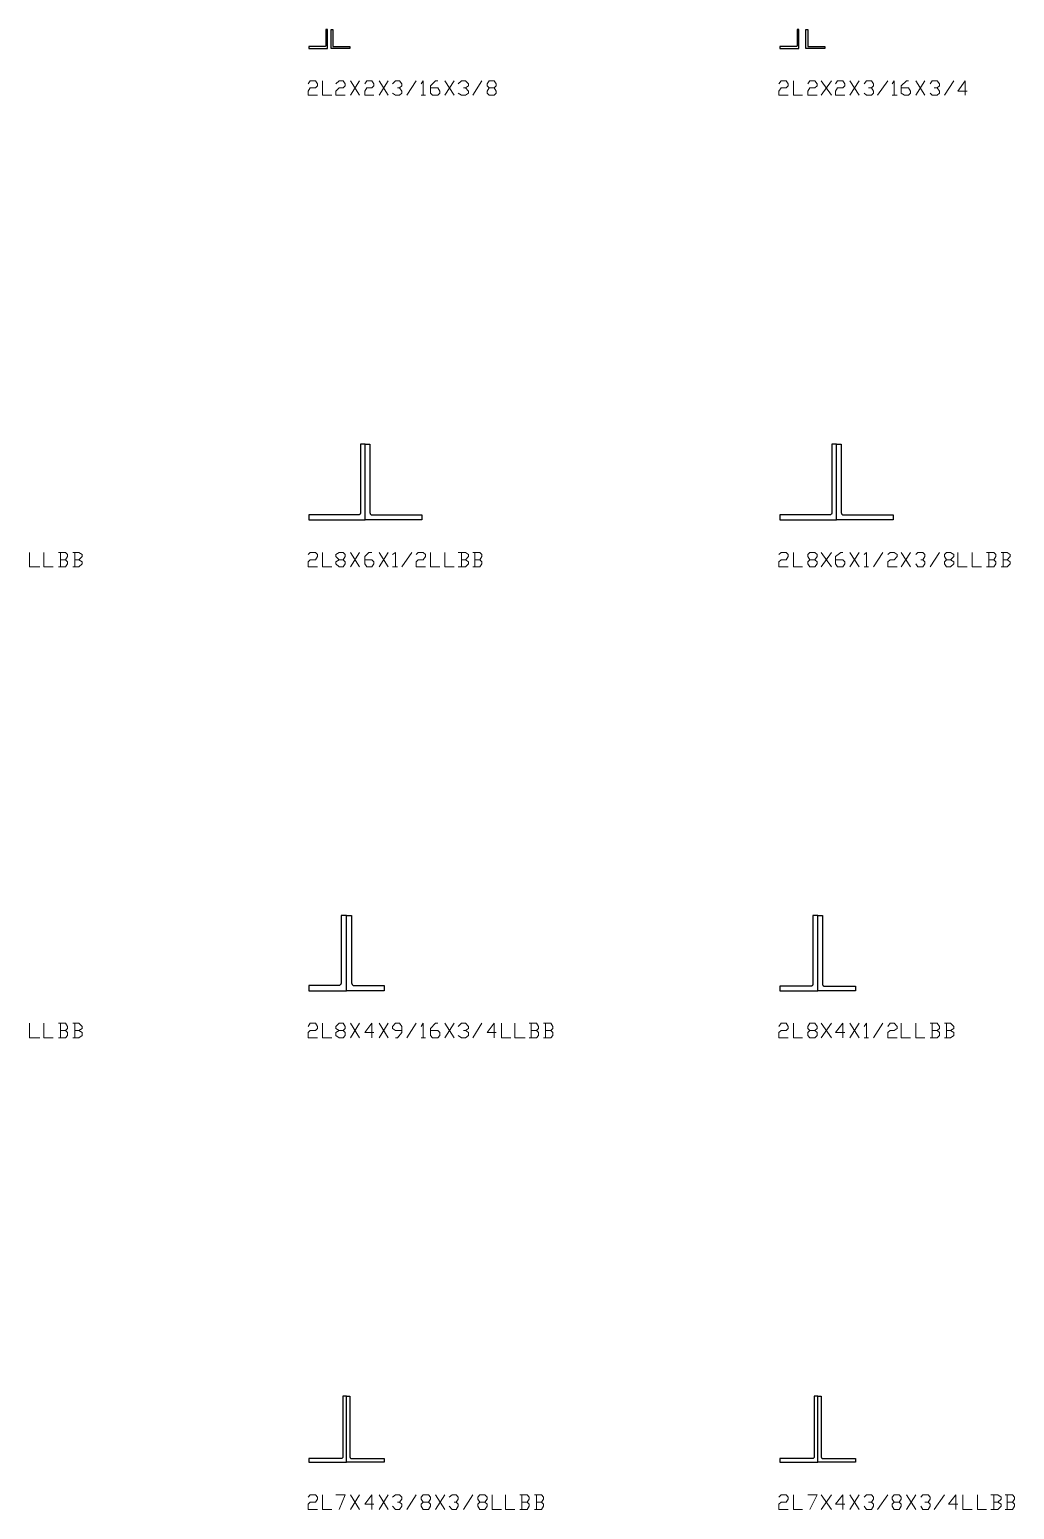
# Model space of a CAD drawing. Header units: inches. Extents: x 0 to 985, y -1555 to 12.
# Drawn here: x 870.4 to 974.9, y -555 to -398 of the extents above; entities that cross this region are included whole.
import ezdxf

# ---------------------------------------------------------------- set-up
doc = ezdxf.new("R2010")
doc.units = ezdxf.units.IN
doc.header["$MEASUREMENT"] = 0
doc.layers.add('AISC_STEEL', color=7, linetype='Continuous')

msp = doc.modelspace()

# ---------------------------------------------------------------- linework, layer by layer
at = {"color": 3, "lineweight": 0}
for points in [[(899.95, -403.76), (900.17, -403.43), (900.71, -403.43), (900.93, -403.76), (900.93, -403.98), (900.71, -404.19), (900.17, -404.19), (899.95, -404.52), (899.95, -404.96), (900.93, -404.96)], [(901.47, -403.43), (901.47, -404.96), (902.46, -404.96)], [(902.89, -403.76), (903.22, -403.43), (903.66, -403.43), (903.87, -403.76), (903.87, -403.98), (903.66, -404.19), (903.22, -404.19), (902.89, -404.52), (902.89, -404.96), (903.87, -404.96)], [(904.42, -404.96), (905.4, -403.43)], [(904.42, -403.43), (905.4, -404.96)], [(905.95, -403.76), (906.16, -403.43), (906.71, -403.43), (906.93, -403.76), (906.93, -403.98), (906.71, -404.19), (906.16, -404.19), (905.95, -404.52), (905.95, -404.96), (906.93, -404.96)], [(907.47, -404.96), (908.45, -403.43)], [(907.47, -403.43), (908.45, -404.96)], [(908.89, -403.76), (909.22, -403.43), (909.65, -403.43), (909.87, -403.76), (909.87, -403.98), (909.65, -404.19), (909.44, -404.19)], [(910.42, -404.96), (911.4, -403.43)], [(911.94, -403.76), (912.16, -403.43), (912.16, -404.96)], [(912.92, -404.19), (913.69, -404.19), (913.91, -404.52), (913.91, -404.74), (913.69, -404.96), (913.14, -404.96), (912.92, -404.74), (912.92, -403.98), (913.47, -403.43), (913.69, -403.43)], [(914.45, -404.96), (915.43, -403.43)], [(914.45, -403.43), (915.43, -404.96)], [(915.87, -403.76), (916.2, -403.43), (916.63, -403.43), (916.96, -403.76), (916.96, -403.98), (916.63, -404.19), (916.41, -404.19)], [(917.4, -404.96), (918.38, -403.43)], [(919.69, -404.19), (919.9, -404.52), (919.9, -404.74), (919.69, -404.96), (919.14, -404.96), (918.92, -404.74), (918.92, -404.52), (919.14, -404.19), (919.69, -404.19), (919.9, -403.98), (919.9, -403.76), (919.69, -403.43), (919.14, -403.43), (918.92, -403.76), (918.92, -403.98), (919.14, -404.19)], [(949.89, -403.76), (950.11, -403.43), (950.66, -403.43), (950.87, -403.76), (950.87, -403.98), (950.66, -404.19), (950.11, -404.19), (949.89, -404.52), (949.89, -404.96), (950.87, -404.96)], [(951.42, -403.43), (951.42, -404.96), (952.4, -404.96)], [(952.95, -403.76), (953.16, -403.43), (953.71, -403.43), (953.93, -403.76), (953.93, -403.98), (953.71, -404.19), (953.16, -404.19), (952.95, -404.52), (952.95, -404.96), (953.93, -404.96)], [(954.36, -404.96), (955.45, -403.43)], [(954.36, -403.43), (955.45, -404.96)], [(955.89, -403.76), (956.11, -403.43), (956.65, -403.43), (956.87, -403.76), (956.87, -403.98), (956.65, -404.19), (956.11, -404.19), (955.89, -404.52), (955.89, -404.96), (956.87, -404.96)], [(957.42, -404.96), (958.4, -403.43)], [(957.42, -403.43), (958.4, -404.96)], [(958.94, -403.76), (959.16, -403.43), (959.71, -403.43), (959.93, -403.76), (959.93, -403.98), (959.71, -404.19), (959.38, -404.19)], [(960.36, -404.96), (961.45, -403.43)], [(961.89, -403.76), (962.11, -403.43), (962.11, -404.96)], [(962.87, -404.19), (963.63, -404.19), (963.85, -404.52), (963.85, -404.74), (963.63, -404.96), (963.2, -404.96), (962.87, -404.74), (962.87, -403.98), (963.42, -403.43), (963.63, -403.43)], [(964.4, -404.96), (965.38, -403.43)], [(964.4, -403.43), (965.38, -404.96)], [(965.92, -403.76), (966.14, -403.43), (966.69, -403.43), (966.91, -403.76), (966.91, -403.98), (966.69, -404.19), (966.36, -404.19)], [(967.45, -404.96), (968.43, -403.43)], [(969.85, -404.52), (968.87, -404.52), (969.63, -403.43), (969.63, -404.96)], [(909.65, -404.19), (909.87, -404.52), (909.87, -404.74), (909.65, -404.96), (909.22, -404.96), (908.89, -404.74)], [(911.94, -404.96), (912.38, -404.96)], [(916.63, -404.19), (916.96, -404.52), (916.96, -404.74), (916.63, -404.96), (916.2, -404.96), (915.87, -404.74)], [(959.71, -404.19), (959.93, -404.52), (959.93, -404.74), (959.71, -404.96), (959.16, -404.96), (958.94, -404.74)], [(961.89, -404.96), (962.43, -404.96)], [(966.69, -404.19), (966.91, -404.52), (966.91, -404.74), (966.69, -404.96), (966.14, -404.96), (965.92, -404.74)], [(870.39, -453.48), (870.39, -455.01), (871.49, -455.01)], [(871.92, -453.48), (871.92, -455.01), (872.9, -455.01)], [(874.21, -454.25), (874.43, -453.92), (874.43, -453.7), (874.21, -453.48), (873.45, -453.48)], [(873.67, -453.48), (873.67, -455.01)], [(875.63, -454.25), (875.96, -453.92), (875.96, -453.7), (875.63, -453.48), (874.98, -453.48)], [(875.19, -453.48), (875.19, -455.01)], [(899.95, -453.7), (900.17, -453.48), (900.71, -453.48), (900.93, -453.7), (900.93, -453.92), (900.71, -454.25), (900.17, -454.25), (899.95, -454.47), (899.95, -455.01), (900.93, -455.01)], [(901.47, -453.48), (901.47, -455.01), (902.46, -455.01)], [(903.66, -454.25), (903.87, -454.47), (903.87, -454.68), (903.66, -455.01), (903.22, -455.01), (902.89, -454.68), (902.89, -454.47), (903.22, -454.25), (903.66, -454.25), (903.87, -453.92), (903.87, -453.7), (903.66, -453.48), (903.22, -453.48), (902.89, -453.7), (902.89, -453.92), (903.22, -454.25)], [(904.42, -455.01), (905.4, -453.48)], [(904.42, -453.48), (905.4, -455.01)], [(905.95, -454.25), (906.71, -454.25), (906.93, -454.47), (906.93, -454.68), (906.71, -455.01), (906.16, -455.01), (905.95, -454.68), (905.95, -453.92), (906.38, -453.48), (906.71, -453.48)], [(907.47, -455.01), (908.45, -453.48)], [(907.47, -453.48), (908.45, -455.01)], [(908.89, -453.7), (909.22, -453.48), (909.22, -455.01)], [(909.87, -455.01), (910.96, -453.48)], [(911.4, -453.7), (911.62, -453.48), (912.16, -453.48), (912.38, -453.7), (912.38, -453.92), (912.16, -454.25), (911.62, -454.25), (911.4, -454.47), (911.4, -455.01), (912.38, -455.01)], [(912.92, -453.48), (912.92, -455.01), (913.91, -455.01)], [(914.45, -453.48), (914.45, -455.01), (915.43, -455.01)], [(916.63, -454.25), (916.96, -453.92), (916.96, -453.7), (916.63, -453.48), (915.87, -453.48)], [(916.2, -453.48), (916.2, -455.01)], [(918.16, -454.25), (918.38, -453.92), (918.38, -453.7), (918.16, -453.48), (917.4, -453.48)], [(917.61, -453.48), (917.61, -455.01)], [(949.89, -453.7), (950.11, -453.48), (950.66, -453.48), (950.87, -453.7), (950.87, -453.92), (950.66, -454.25), (950.11, -454.25), (949.89, -454.47), (949.89, -455.01), (950.87, -455.01)], [(951.42, -453.48), (951.42, -455.01), (952.4, -455.01)], [(953.71, -454.25), (953.93, -454.47), (953.93, -454.68), (953.71, -455.01), (953.16, -455.01), (952.95, -454.68), (952.95, -454.47), (953.16, -454.25), (953.71, -454.25), (953.93, -453.92), (953.93, -453.7), (953.71, -453.48), (953.16, -453.48), (952.95, -453.7), (952.95, -453.92), (953.16, -454.25)], [(954.36, -455.01), (955.45, -453.48)], [(954.36, -453.48), (955.45, -455.01)], [(955.89, -454.25), (956.65, -454.25), (956.87, -454.47), (956.87, -454.68), (956.65, -455.01), (956.11, -455.01), (955.89, -454.68), (955.89, -453.92), (956.44, -453.48), (956.65, -453.48)], [(957.42, -455.01), (958.4, -453.48)], [(957.42, -453.48), (958.4, -455.01)], [(958.94, -453.7), (959.16, -453.48), (959.16, -455.01)], [(959.93, -455.01), (960.91, -453.48)], [(961.45, -453.7), (961.67, -453.48), (962.11, -453.48), (962.43, -453.7), (962.43, -453.92), (962.11, -454.25), (961.67, -454.25), (961.45, -454.47), (961.45, -455.01), (962.43, -455.01)], [(962.87, -455.01), (963.85, -453.48)], [(962.87, -453.48), (963.85, -455.01)], [(964.4, -453.7), (964.62, -453.48), (965.16, -453.48), (965.38, -453.7), (965.38, -453.92), (965.16, -454.25), (964.94, -454.25)], [(965.92, -455.01), (966.91, -453.48)], [(968.1, -454.25), (968.43, -454.47), (968.43, -454.68), (968.1, -455.01), (967.67, -455.01), (967.45, -454.68), (967.45, -454.47), (967.67, -454.25), (968.1, -454.25), (968.43, -453.92), (968.43, -453.7), (968.1, -453.48), (967.67, -453.48), (967.45, -453.7), (967.45, -453.92), (967.67, -454.25)], [(968.87, -453.48), (968.87, -455.01), (969.85, -455.01)], [(970.4, -453.48), (970.4, -455.01), (971.38, -455.01)], [(972.69, -454.25), (972.9, -453.92), (972.9, -453.7), (972.69, -453.48), (971.92, -453.48)], [(972.14, -453.48), (972.14, -455.01)], [(974.1, -454.25), (974.43, -453.92), (974.43, -453.7), (974.1, -453.48), (973.45, -453.48)], [(973.67, -453.48), (973.67, -455.01)], [(873.45, -455.01), (874.21, -455.01), (874.43, -454.68), (874.43, -454.47), (874.21, -454.25), (873.67, -454.25)], [(874.98, -455.01), (875.63, -455.01), (875.96, -454.68), (875.96, -454.47), (875.63, -454.25), (875.19, -454.25)], [(908.89, -455.01), (909.44, -455.01)], [(915.87, -455.01), (916.63, -455.01), (916.96, -454.68), (916.96, -454.47), (916.63, -454.25), (916.2, -454.25)], [(917.4, -455.01), (918.16, -455.01), (918.38, -454.68), (918.38, -454.47), (918.16, -454.25), (917.61, -454.25)], [(958.94, -455.01), (959.38, -455.01)], [(965.16, -454.25), (965.38, -454.47), (965.38, -454.68), (965.16, -455.01), (964.62, -455.01), (964.4, -454.68)], [(971.92, -455.01), (972.69, -455.01), (972.9, -454.68), (972.9, -454.47), (972.69, -454.25), (972.14, -454.25)], [(973.45, -455.01), (974.1, -455.01), (974.43, -454.68), (974.43, -454.47), (974.1, -454.25), (973.67, -454.25)], [(870.39, -503.43), (870.39, -504.96), (871.49, -504.96)], [(871.92, -503.43), (871.92, -504.96), (872.9, -504.96)], [(874.21, -504.19), (874.43, -503.98), (874.43, -503.76), (874.21, -503.43), (873.45, -503.43)], [(873.67, -503.43), (873.67, -504.96)], [(875.63, -504.19), (875.96, -503.98), (875.96, -503.76), (875.63, -503.43), (874.98, -503.43)], [(875.19, -503.43), (875.19, -504.96)], [(899.95, -503.76), (900.17, -503.43), (900.71, -503.43), (900.93, -503.76), (900.93, -503.98), (900.71, -504.19), (900.17, -504.19), (899.95, -504.41), (899.95, -504.96), (900.93, -504.96)], [(901.47, -503.43), (901.47, -504.96), (902.46, -504.96)], [(903.66, -504.19), (903.87, -504.41), (903.87, -504.74), (903.66, -504.96), (903.22, -504.96), (902.89, -504.74), (902.89, -504.41), (903.22, -504.19), (903.66, -504.19), (903.87, -503.98), (903.87, -503.76), (903.66, -503.43), (903.22, -503.43), (902.89, -503.76), (902.89, -503.98), (903.22, -504.19)], [(904.42, -504.96), (905.4, -503.43)], [(904.42, -503.43), (905.4, -504.96)], [(906.93, -504.41), (905.95, -504.41), (906.71, -503.43), (906.71, -504.96)], [(907.47, -504.96), (908.45, -503.43)], [(907.47, -503.43), (908.45, -504.96)], [(909.22, -504.96), (909.44, -504.96), (909.87, -504.41), (909.87, -503.76), (909.65, -503.43), (909.22, -503.43), (908.89, -503.76), (908.89, -503.98), (909.22, -504.19), (909.87, -504.19)], [(910.42, -504.96), (911.4, -503.43)], [(911.94, -503.76), (912.16, -503.43), (912.16, -504.96)], [(912.92, -504.19), (913.69, -504.19), (913.91, -504.41), (913.91, -504.74), (913.69, -504.96), (913.14, -504.96), (912.92, -504.74), (912.92, -503.98), (913.47, -503.43), (913.69, -503.43)], [(914.45, -504.96), (915.43, -503.43)], [(914.45, -503.43), (915.43, -504.96)], [(915.87, -503.76), (916.2, -503.43), (916.63, -503.43), (916.96, -503.76), (916.96, -503.98), (916.63, -504.19), (916.41, -504.19)], [(917.4, -504.96), (918.38, -503.43)], [(919.9, -504.41), (918.92, -504.41), (919.69, -503.43), (919.69, -504.96)], [(920.45, -503.43), (920.45, -504.96), (921.43, -504.96)], [(921.87, -503.43), (921.87, -504.96), (922.96, -504.96)], [(924.16, -504.19), (924.38, -503.98), (924.38, -503.76), (924.16, -503.43), (923.39, -503.43)], [(923.61, -503.43), (923.61, -504.96)], [(925.68, -504.19), (925.9, -503.98), (925.9, -503.76), (925.68, -503.43), (924.92, -503.43)], [(925.14, -503.43), (925.14, -504.96)], [(949.89, -503.76), (950.11, -503.43), (950.66, -503.43), (950.87, -503.76), (950.87, -503.98), (950.66, -504.19), (950.11, -504.19), (949.89, -504.41), (949.89, -504.96), (950.87, -504.96)], [(951.42, -503.43), (951.42, -504.96), (952.4, -504.96)], [(953.71, -504.19), (953.93, -504.41), (953.93, -504.74), (953.71, -504.96), (953.16, -504.96), (952.95, -504.74), (952.95, -504.41), (953.16, -504.19), (953.71, -504.19), (953.93, -503.98), (953.93, -503.76), (953.71, -503.43), (953.16, -503.43), (952.95, -503.76), (952.95, -503.98), (953.16, -504.19)], [(954.36, -504.96), (955.45, -503.43)], [(954.36, -503.43), (955.45, -504.96)], [(956.87, -504.41), (955.89, -504.41), (956.65, -503.43), (956.65, -504.96)], [(957.42, -504.96), (958.4, -503.43)], [(957.42, -503.43), (958.4, -504.96)], [(958.94, -503.76), (959.16, -503.43), (959.16, -504.96)], [(959.93, -504.96), (960.91, -503.43)], [(961.45, -503.76), (961.67, -503.43), (962.11, -503.43), (962.43, -503.76), (962.43, -503.98), (962.11, -504.19), (961.67, -504.19), (961.45, -504.41), (961.45, -504.96), (962.43, -504.96)], [(962.87, -503.43), (962.87, -504.96), (963.85, -504.96)], [(964.4, -503.43), (964.4, -504.96), (965.38, -504.96)], [(966.69, -504.19), (966.91, -503.98), (966.91, -503.76), (966.69, -503.43), (965.92, -503.43)], [(966.14, -503.43), (966.14, -504.96)], [(968.1, -504.19), (968.43, -503.98), (968.43, -503.76), (968.1, -503.43), (967.45, -503.43)], [(967.67, -503.43), (967.67, -504.96)], [(873.45, -504.96), (874.21, -504.96), (874.43, -504.74), (874.43, -504.41), (874.21, -504.19), (873.67, -504.19)], [(874.98, -504.96), (875.63, -504.96), (875.96, -504.74), (875.96, -504.41), (875.63, -504.19), (875.19, -504.19)], [(911.94, -504.96), (912.38, -504.96)], [(916.63, -504.19), (916.96, -504.41), (916.96, -504.74), (916.63, -504.96), (916.2, -504.96), (915.87, -504.74)], [(923.39, -504.96), (924.16, -504.96), (924.38, -504.74), (924.38, -504.41), (924.16, -504.19), (923.61, -504.19)], [(924.92, -504.96), (925.68, -504.96), (925.9, -504.74), (925.9, -504.41), (925.68, -504.19), (925.14, -504.19)], [(958.94, -504.96), (959.38, -504.96)], [(965.92, -504.96), (966.69, -504.96), (966.91, -504.74), (966.91, -504.41), (966.69, -504.19), (966.14, -504.19)], [(967.45, -504.96), (968.1, -504.96), (968.43, -504.74), (968.43, -504.41), (968.1, -504.19), (967.67, -504.19)], [(899.95, -553.7), (900.17, -553.48), (900.71, -553.48), (900.93, -553.7), (900.93, -553.92), (900.71, -554.25), (900.17, -554.25), (899.95, -554.47), (899.95, -555.01), (900.93, -555.01)], [(901.47, -553.48), (901.47, -555.01), (902.46, -555.01)], [(902.89, -553.48), (903.87, -553.48), (903.22, -555.01)], [(904.42, -555.01), (905.4, -553.48)], [(904.42, -553.48), (905.4, -555.01)], [(906.93, -554.47), (905.95, -554.47), (906.71, -553.48), (906.71, -555.01)], [(907.47, -555.01), (908.45, -553.48)], [(907.47, -553.48), (908.45, -555.01)], [(908.89, -553.7), (909.22, -553.48), (909.65, -553.48), (909.87, -553.7), (909.87, -553.92), (909.65, -554.25), (909.44, -554.25)], [(909.65, -554.25), (909.87, -554.47), (909.87, -554.68), (909.65, -555.01), (909.22, -555.01), (908.89, -554.68)], [(910.42, -555.01), (911.4, -553.48)], [(912.71, -554.25), (912.92, -554.47), (912.92, -554.68), (912.71, -555.01), (912.16, -555.01), (911.94, -554.68), (911.94, -554.47), (912.16, -554.25), (912.71, -554.25), (912.92, -553.92), (912.92, -553.7), (912.71, -553.48), (912.16, -553.48), (911.94, -553.7), (911.94, -553.92), (912.16, -554.25)], [(913.47, -555.01), (914.45, -553.48)], [(913.47, -553.48), (914.45, -555.01)], [(914.89, -553.7), (915.22, -553.48), (915.65, -553.48), (915.87, -553.7), (915.87, -553.92), (915.65, -554.25), (915.43, -554.25)], [(915.65, -554.25), (915.87, -554.47), (915.87, -554.68), (915.65, -555.01), (915.22, -555.01), (914.89, -554.68)], [(916.41, -555.01), (917.4, -553.48)], [(918.7, -554.25), (918.92, -554.47), (918.92, -554.68), (918.7, -555.01), (918.16, -555.01), (917.94, -554.68), (917.94, -554.47), (918.16, -554.25), (918.7, -554.25), (918.92, -553.92), (918.92, -553.7), (918.7, -553.48), (918.16, -553.48), (917.94, -553.7), (917.94, -553.92), (918.16, -554.25)], [(919.47, -553.48), (919.47, -555.01), (920.45, -555.01)], [(920.89, -553.48), (920.89, -555.01), (921.87, -555.01)], [(923.18, -554.25), (923.39, -553.92), (923.39, -553.7), (923.18, -553.48), (922.41, -553.48)], [(922.41, -555.01), (923.18, -555.01), (923.39, -554.68), (923.39, -554.47), (923.18, -554.25), (922.63, -554.25)], [(922.63, -553.48), (922.63, -555.01)], [(924.7, -554.25), (924.92, -553.92), (924.92, -553.7), (924.7, -553.48), (923.94, -553.48)], [(923.94, -555.01), (924.7, -555.01), (924.92, -554.68), (924.92, -554.47), (924.7, -554.25), (924.16, -554.25)], [(924.16, -553.48), (924.16, -555.01)], [(949.89, -553.7), (950.11, -553.48), (950.66, -553.48), (950.87, -553.7), (950.87, -553.92), (950.66, -554.25), (950.11, -554.25), (949.89, -554.47), (949.89, -555.01), (950.87, -555.01)], [(951.42, -553.48), (951.42, -555.01), (952.4, -555.01)], [(952.95, -553.48), (953.93, -553.48), (953.16, -555.01)], [(954.36, -555.01), (955.45, -553.48)], [(954.36, -553.48), (955.45, -555.01)], [(956.87, -554.47), (955.89, -554.47), (956.65, -553.48), (956.65, -555.01)], [(957.42, -555.01), (958.4, -553.48)], [(957.42, -553.48), (958.4, -555.01)], [(958.94, -553.7), (959.16, -553.48), (959.71, -553.48), (959.93, -553.7), (959.93, -553.92), (959.71, -554.25), (959.38, -554.25)], [(959.71, -554.25), (959.93, -554.47), (959.93, -554.68), (959.71, -555.01), (959.16, -555.01), (958.94, -554.68)], [(960.36, -555.01), (961.45, -553.48)], [(962.65, -554.25), (962.87, -554.47), (962.87, -554.68), (962.65, -555.01), (962.11, -555.01), (961.89, -554.68), (961.89, -554.47), (962.11, -554.25), (962.65, -554.25), (962.87, -553.92), (962.87, -553.7), (962.65, -553.48), (962.11, -553.48), (961.89, -553.7), (961.89, -553.92), (962.11, -554.25)], [(963.42, -555.01), (964.4, -553.48)], [(963.42, -553.48), (964.4, -555.01)], [(964.94, -553.7), (965.16, -553.48), (965.71, -553.48), (965.92, -553.7), (965.92, -553.92), (965.71, -554.25), (965.38, -554.25)], [(965.71, -554.25), (965.92, -554.47), (965.92, -554.68), (965.71, -555.01), (965.16, -555.01), (964.94, -554.68)], [(966.36, -555.01), (967.45, -553.48)], [(968.87, -554.47), (967.89, -554.47), (968.65, -553.48), (968.65, -555.01)], [(969.41, -553.48), (969.41, -555.01), (970.4, -555.01)], [(970.94, -553.48), (970.94, -555.01), (971.92, -555.01)], [(973.12, -554.25), (973.45, -553.92), (973.45, -553.7), (973.12, -553.48), (972.36, -553.48)], [(972.36, -555.01), (973.12, -555.01), (973.45, -554.68), (973.45, -554.47), (973.12, -554.25), (972.69, -554.25)], [(972.69, -553.48), (972.69, -555.01)], [(974.65, -554.25), (974.87, -553.92), (974.87, -553.7), (974.65, -553.48), (973.88, -553.48)], [(973.88, -555.01), (974.65, -555.01), (974.87, -554.68), (974.87, -554.47), (974.65, -554.25), (974.1, -554.25)], [(974.1, -553.48), (974.1, -555.01)]]:
    msp.add_lwpolyline(points, dxfattribs=at)
at = {"layer": 'AISC_STEEL'}
for points in [[(900, -400), (902, -400), (902, -398), (901.81, -398), (901.81, -399.72), (901.81, -399.73), (901.81, -399.74), (901.8, -399.75), (901.8, -399.76), (901.79, -399.78), (901.78, -399.78), (901.78, -399.79), (901.76, -399.8), (901.75, -399.8), (901.74, -399.81), (901.73, -399.81), (901.72, -399.81), (900, -399.81)], [(904.38, -400), (902.37, -400), (902.37, -398), (902.56, -398), (902.56, -399.72), (902.56, -399.73), (902.57, -399.74), (902.57, -399.75), (902.58, -399.76), (902.58, -399.78), (902.59, -399.78), (902.6, -399.79), (902.61, -399.8), (902.62, -399.8), (902.63, -399.81), (902.64, -399.81), (902.66, -399.81), (904.38, -399.81)], [(950, -400), (952, -400), (952, -398), (951.81, -398), (951.81, -399.72), (951.81, -399.73), (951.81, -399.74), (951.8, -399.75), (951.8, -399.76), (951.79, -399.78), (951.78, -399.78), (951.78, -399.79), (951.76, -399.8), (951.75, -399.8), (951.74, -399.81), (951.73, -399.81), (951.72, -399.81), (950, -399.81)], [(954.75, -400), (952.75, -400), (952.75, -398), (952.94, -398), (952.94, -399.72), (952.94, -399.73), (952.94, -399.74), (952.95, -399.75), (952.95, -399.76), (952.96, -399.78), (952.97, -399.78), (952.97, -399.79), (952.98, -399.8), (953, -399.8), (953.01, -399.81), (953.02, -399.81), (953.03, -399.81), (954.75, -399.81)], [(900, -450), (906, -450), (906, -442), (905.5, -442), (905.5, -449.25), (905.5, -449.28), (905.49, -449.31), (905.49, -449.33), (905.48, -449.36), (905.46, -449.38), (905.45, -449.41), (905.43, -449.43), (905.41, -449.45), (905.38, -449.46), (905.36, -449.48), (905.33, -449.49), (905.31, -449.49), (905.28, -449.5), (905.25, -449.5), (900, -449.5)], [(912, -450), (906, -450), (906, -442), (906.5, -442), (906.5, -449.25), (906.5, -449.28), (906.51, -449.31), (906.51, -449.33), (906.52, -449.36), (906.54, -449.38), (906.55, -449.41), (906.57, -449.43), (906.59, -449.45), (906.62, -449.46), (906.64, -449.48), (906.67, -449.49), (906.69, -449.49), (906.72, -449.5), (906.75, -449.5), (912, -449.5)], [(950, -450), (956, -450), (956, -442), (955.5, -442), (955.5, -449.25), (955.5, -449.28), (955.49, -449.31), (955.49, -449.33), (955.48, -449.36), (955.46, -449.38), (955.45, -449.41), (955.43, -449.43), (955.41, -449.45), (955.38, -449.46), (955.36, -449.48), (955.33, -449.49), (955.31, -449.49), (955.28, -449.5), (955.25, -449.5), (950, -449.5)], [(962, -450), (956, -450), (956, -442), (956.5, -442), (956.5, -449.25), (956.5, -449.28), (956.51, -449.31), (956.51, -449.33), (956.52, -449.36), (956.54, -449.38), (956.55, -449.41), (956.57, -449.43), (956.59, -449.45), (956.62, -449.46), (956.64, -449.48), (956.67, -449.49), (956.69, -449.49), (956.72, -449.5), (956.75, -449.5), (962, -449.5)], [(900, -500), (904, -500), (904, -492), (903.44, -492), (903.44, -499.16), (903.44, -499.18), (903.43, -499.21), (903.42, -499.24), (903.41, -499.27), (903.4, -499.3), (903.38, -499.32), (903.36, -499.34), (903.34, -499.36), (903.32, -499.38), (903.3, -499.4), (903.27, -499.41), (903.24, -499.42), (903.21, -499.43), (903.18, -499.44), (903.16, -499.44), (900, -499.44)], [(908, -500), (904, -500), (904, -492), (904.56, -492), (904.56, -499.16), (904.56, -499.18), (904.57, -499.21), (904.58, -499.24), (904.59, -499.27), (904.6, -499.3), (904.62, -499.32), (904.64, -499.34), (904.66, -499.36), (904.68, -499.38), (904.7, -499.4), (904.73, -499.41), (904.76, -499.42), (904.79, -499.43), (904.82, -499.44), (904.84, -499.44), (908, -499.44)], [(950, -500), (954, -500), (954, -492), (953.5, -492), (953.5, -499.25), (953.5, -499.28), (953.49, -499.31), (953.49, -499.33), (953.48, -499.36), (953.46, -499.38), (953.45, -499.41), (953.43, -499.43), (953.41, -499.45), (953.38, -499.46), (953.36, -499.48), (953.33, -499.49), (953.31, -499.49), (953.28, -499.5), (953.25, -499.5), (950, -499.5)], [(958, -500), (954, -500), (954, -492), (954.5, -492), (954.5, -499.25), (954.5, -499.28), (954.51, -499.31), (954.51, -499.33), (954.52, -499.36), (954.54, -499.38), (954.55, -499.41), (954.57, -499.43), (954.59, -499.45), (954.62, -499.46), (954.64, -499.48), (954.67, -499.49), (954.69, -499.49), (954.72, -499.5), (954.75, -499.5), (958, -499.5)], [(900, -550), (904, -550), (904, -543), (903.62, -543), (903.62, -549.44), (903.62, -549.46), (903.62, -549.49), (903.61, -549.51), (903.6, -549.53), (903.59, -549.55), (903.57, -549.57), (903.55, -549.59), (903.53, -549.6), (903.51, -549.61), (903.49, -549.62), (903.46, -549.62), (903.44, -549.62), (900, -549.62)], [(908, -550), (904, -550), (904, -543), (904.38, -543), (904.38, -549.44), (904.38, -549.46), (904.38, -549.49), (904.39, -549.51), (904.4, -549.53), (904.41, -549.55), (904.43, -549.57), (904.45, -549.59), (904.47, -549.6), (904.49, -549.61), (904.51, -549.62), (904.54, -549.62), (904.56, -549.62), (908, -549.62)], [(950, -550), (954, -550), (954, -543), (953.62, -543), (953.62, -549.44), (953.62, -549.46), (953.62, -549.49), (953.61, -549.51), (953.6, -549.53), (953.59, -549.55), (953.57, -549.57), (953.55, -549.59), (953.53, -549.6), (953.51, -549.61), (953.49, -549.62), (953.46, -549.62), (953.44, -549.62), (950, -549.62)], [(958, -550), (954, -550), (954, -543), (954.38, -543), (954.38, -549.44), (954.38, -549.46), (954.38, -549.49), (954.39, -549.51), (954.4, -549.53), (954.41, -549.55), (954.43, -549.57), (954.45, -549.59), (954.47, -549.6), (954.49, -549.61), (954.51, -549.62), (954.54, -549.62), (954.56, -549.62), (958, -549.62)]]:
    msp.add_lwpolyline(points, close=True, dxfattribs=at)

doc.saveas('drawing.dxf')
